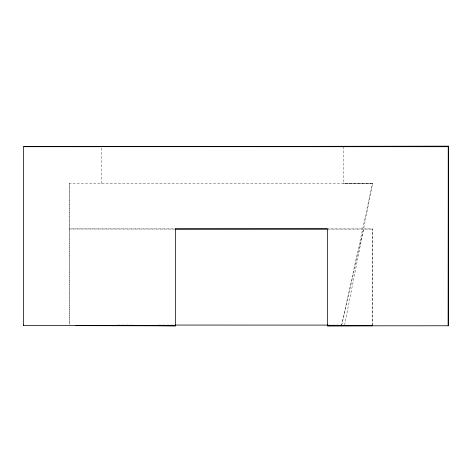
<?xml version="1.0" encoding="UTF-8"?>
<svg xmlns="http://www.w3.org/2000/svg" width="472" height="472" viewBox="0 0 472 472"><rect width="100%" height="100%" fill="white"/><g stroke="black" fill="none" stroke-linecap="round" stroke-linejoin="round"><path stroke-width="0.35" stroke-dasharray="2.36 1.77" d="M343.321 146.562L343.286 183.466L372.561 183.478L69.313 183.431L69.325 228.902L174.522 228.908M101.48 183.425L101.515 146.526M372.538 325.721L372.555 228.926L328.276 228.92M344.589 325.173L372.561 183.478L343.286 183.466M328.453 325.078L341.704 325.078L372.561 183.437M341.704 325.078L363.587 228.926M372.514 325.096L372.555 228.926M328.093 229.073L372.496 229.073M117.911 325.06L133.482 325.078M158.403 325.06L174.782 325.084M174.876 229.073L69.325 228.991L69.402 324.83M69.313 183.431L69.325 324.323"/><path stroke-width="0.71" d="M75.921 325.639L175.643 325.733L23.624 325.609L23.647 146.674L448.235 146.709L448.4 146.155L176.327 146.556M358.567 325.444L372.538 325.721L327.373 325.845L448.235 325.763L448.235 146.709M448.4 146.155L448.235 325.763M175.608 229.073L327.385 228.961L327.373 325.845M101.858 146.668L23.647 146.674M101.515 146.526L343.321 146.562M175.26 228.908L327.544 228.92M175.33 325.06L328.17 325.102M133.865 325.444L175.619 325.845L175.631 228.961M23.6 325.066L23.624 325.609"/></g></svg>
